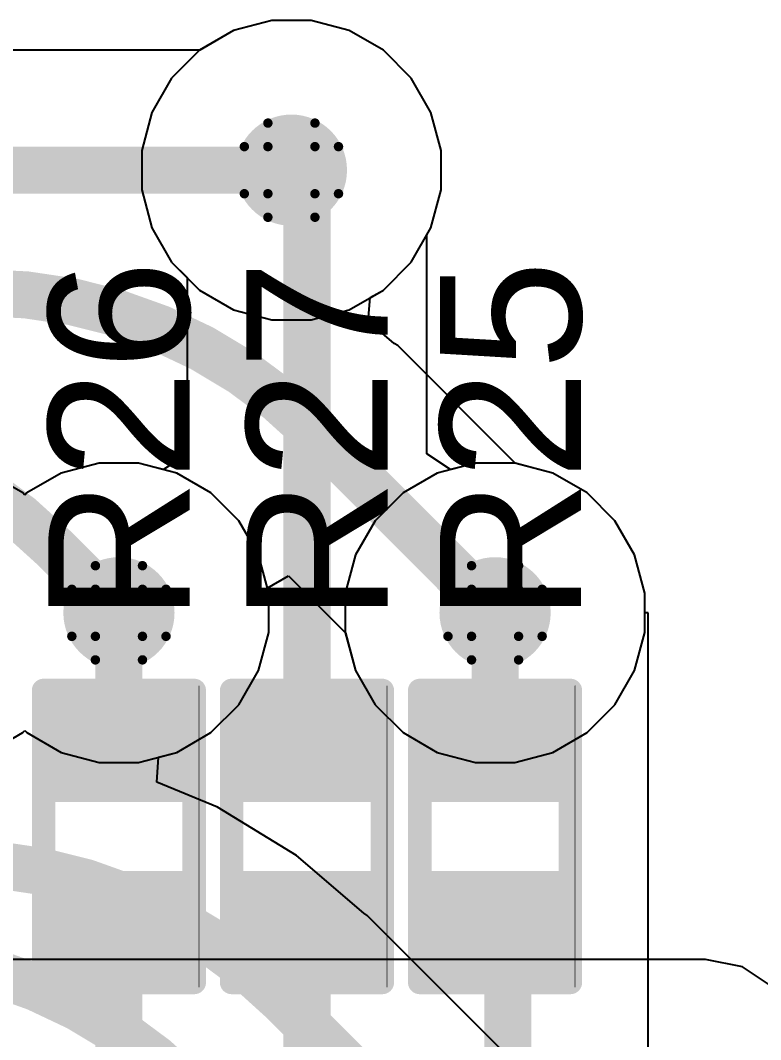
# Model space of a CAD drawing. Header units: inches. Extents: x -5 to 501, y -9 to 81.
# Drawn here: x 104.73 to 108.73, y 32.88 to 38.37 of the extents above; entities that cross this region are included whole.
import ezdxf

# ---------------------------------------------------------------- set-up
doc = ezdxf.new("R2010")
doc.units = ezdxf.units.IN
for name, color, linetype in [('Bottom Layer', 5, 'Continuous'), ('Drill Drawing', 1, 'Continuous'), ('Ground', 16, 'Continuous'), ('Power', 76, 'Continuous'), ('Top Layer', 1, 'Continuous'), ('Top Overlay', 2, 'Continuous'), ('Top Paste', 8, 'Continuous'), ('Top Solder', 216, 'Continuous'), ('Via Holes', 16, 'Continuous')]:
    doc.layers.add(name, color=color, linetype=linetype)
doc.styles.add('Arial', font='', dxfattribs={"height": 0.2})
doc.styles.get('Arial').set_extended_font_data('Arial')

msp = doc.modelspace()

# ---------------------------------------------------------------- hatches: boundary and pattern name
at = {"layer": 'Bottom Layer'}
h = msp.add_hatch(color=5, dxfattribs=at)
edge = h.paths.add_edge_path()
edge.add_arc((106.1974, 37.5666), 0.3, 0, 360)
h = msp.add_hatch(color=5, dxfattribs=at)
edge = h.paths.add_edge_path()
edge.add_arc((105.2667, 35.179), 0.3, 0, 360)
h = msp.add_hatch(color=5, dxfattribs=at)
edge = h.paths.add_edge_path()
edge.add_arc((107.2963, 35.179), 0.3, 0, 360)
at = {"layer": 'Ground'}
h = msp.add_hatch(color=16, dxfattribs=at)
edge = h.paths.add_edge_path()
edge.add_arc((106.1974, 37.5666), 0.3, 0, 360)
h = msp.add_hatch(color=16, dxfattribs=at)
edge = h.paths.add_edge_path()
edge.add_arc((105.2667, 35.179), 0.3, 0, 360)
h = msp.add_hatch(color=16, dxfattribs=at)
edge = h.paths.add_edge_path()
edge.add_arc((107.2963, 35.179), 0.3, 0, 360)
at = {"layer": 'Power'}
h = msp.add_hatch(color=76, dxfattribs=at)
edge = h.paths.add_edge_path()
edge.add_arc((106.1974, 37.5666), 0.3, 0, 360)
h = msp.add_hatch(color=76, dxfattribs=at)
edge = h.paths.add_edge_path()
edge.add_arc((105.2667, 35.179), 0.3, 0, 360)
h = msp.add_hatch(color=76, dxfattribs=at)
edge = h.paths.add_edge_path()
edge.add_arc((107.2963, 35.179), 0.3, 0, 360)
at = {"layer": 'Top Layer'}
h = msp.add_hatch(color=1, dxfattribs=at)
edge = h.paths.add_edge_path()
edge.add_arc((106.1974, 37.5666), 0.3, 0, 360)
h = msp.add_hatch(color=1, dxfattribs=at)
edge = h.paths.add_edge_path()
edge.add_arc((105.2667, 35.179), 0.3, 0, 360)
h = msp.add_hatch(color=1, dxfattribs=at)
edge = h.paths.add_edge_path()
edge.add_arc((107.2963, 35.179), 0.3, 0, 360)
for points in [[(105.5842, 34.2138), (104.9492, 34.2138), (104.9492, 34.671), (105.5842, 34.671)], [(106.599, 34.2138), (105.964, 34.2138), (105.964, 34.671), (106.599, 34.671)], [(107.6138, 34.2138), (106.9788, 34.2138), (106.9788, 34.671), (107.6138, 34.671)], [(105.5842, 33.274), (104.9492, 33.274), (104.9492, 33.7312), (105.5842, 33.7312)], [(106.599, 33.274), (105.964, 33.274), (105.964, 33.7312), (106.599, 33.7312)], [(107.6138, 33.274), (106.9788, 33.274), (106.9788, 33.7312), (107.6138, 33.7312)]]:
    msp.add_hatch(color=1, dxfattribs=at).paths.add_polyline_path(points)
at = {"layer": 'Top Paste'}
for points in [[(105.5842, 34.2138), (104.9492, 34.2138), (104.9492, 34.671), (105.5842, 34.671)], [(106.599, 34.2138), (105.964, 34.2138), (105.964, 34.671), (106.599, 34.671)], [(107.6138, 34.2138), (106.9788, 34.2138), (106.9788, 34.671), (107.6138, 34.671)], [(105.5842, 33.274), (104.9492, 33.274), (104.9492, 33.7312), (105.5842, 33.7312)], [(106.599, 33.274), (105.964, 33.274), (105.964, 33.7312), (106.599, 33.7312)], [(107.6138, 33.274), (106.9788, 33.274), (106.9788, 33.7312), (107.6138, 33.7312)]]:
    msp.add_hatch(color=8, dxfattribs=at).paths.add_polyline_path(points)
at = {"layer": 'Top Solder'}
for points in [[(105.6392, 34.1588), (104.8942, 34.1588), (104.8942, 34.726), (105.6392, 34.726)], [(106.654, 34.1588), (105.909, 34.1588), (105.909, 34.726), (106.654, 34.726)], [(107.6688, 34.1588), (106.9238, 34.1588), (106.9238, 34.726), (107.6688, 34.726)], [(105.6392, 33.219), (104.8942, 33.219), (104.8942, 33.7862), (105.6392, 33.7862)], [(106.654, 33.219), (105.909, 33.219), (105.909, 33.7862), (106.654, 33.7862)], [(107.6688, 33.219), (106.9238, 33.219), (106.9238, 33.7862), (107.6688, 33.7862)]]:
    msp.add_hatch(color=216, dxfattribs=at).paths.add_polyline_path(points)
at = {"layer": 'Via Holes'}
h = msp.add_hatch(color=7, dxfattribs=at)
edge = h.paths.add_edge_path()
edge.add_arc((106.1974, 37.5666), 0.15, 0, 360)
h = msp.add_hatch(color=7, dxfattribs=at)
edge = h.paths.add_edge_path()
edge.add_arc((105.2667, 35.179), 0.15, 0, 360)
h = msp.add_hatch(color=7, dxfattribs=at)
edge = h.paths.add_edge_path()
edge.add_arc((107.2963, 35.179), 0.15, 0, 360)

# ---------------------------------------------------------------- linework, layer by layer
at = {"layer": 'Bottom Layer'}
for p, q in [((106.091, 38.3746), (105.8855, 38.3195)), ((106.3038, 38.3746), (106.091, 38.3746)), ((106.5093, 38.3195), (106.3038, 38.3746)), ((105.8855, 38.3195), (105.7028, 38.214)), ((106.6935, 38.2132), (106.5093, 38.3195)), ((105.7028, 38.214), (73.1881, 38.214)), ((106.844, 38.0627), (106.6935, 38.2132)), ((106.9503, 37.8785), (106.844, 38.0627)), ((107.0054, 37.673), (106.9503, 37.8785)), ((107.0054, 37.4602), (107.0054, 37.673)), ((106.9503, 37.2547), (107.0054, 37.4602)), ((106.844, 37.0705), (106.9503, 37.2547)), ((106.6935, 36.92), (106.844, 37.0705)), ((106.623, 36.8793), (106.6935, 36.92)), ((106.6114, 36.7528), (106.623, 36.8793)), ((106.7523, 36.6324), (106.6114, 36.7528)), ((106.7709, 36.6201), (106.7523, 36.6324)), ((107.4044, 35.9865), (106.7709, 36.6201)), ((107.6082, 35.9319), (107.4044, 35.9865)), ((107.7924, 35.8256), (107.6082, 35.9319)), ((107.9429, 35.6751), (107.7924, 35.8256)), ((108.0492, 35.4909), (107.9429, 35.6751)), ((108.1043, 35.2854), (108.0492, 35.4909)), ((106.0674, 35.3127), (106.1812, 35.3784)), ((106.1812, 35.3784), (106.4887, 35.0709)), ((106.0747, 35.2854), (106.0674, 35.3127)), ((106.0747, 35.0726), (106.0747, 35.2854)), ((108.1043, 35.0726), (108.1043, 35.2854)), ((106.0196, 34.8671), (106.0747, 35.0726)), ((106.4887, 35.0709), (106.5434, 34.8671)), ((108.0492, 34.8671), (108.1043, 35.0726)), ((105.9133, 34.6829), (106.0196, 34.8671)), ((106.5434, 34.8671), (106.6497, 34.6829)), ((107.9429, 34.6829), (108.0492, 34.8671)), ((105.7628, 34.5324), (105.9133, 34.6829)), ((106.6497, 34.6829), (106.8002, 34.5324)), ((107.7924, 34.5324), (107.9429, 34.6829)), ((105.5786, 34.4261), (105.7628, 34.5324)), ((106.8002, 34.5324), (106.9844, 34.4261)), ((107.6082, 34.4261), (107.7924, 34.5324)), ((105.4802, 34.3997), (105.5786, 34.4261)), ((106.9844, 34.4261), (107.1899, 34.371)), ((107.4027, 34.371), (107.6082, 34.4261)), ((105.4714, 34.2659), (105.4802, 34.3997)), ((107.1899, 34.371), (107.4027, 34.371)), ((105.7983, 34.1305), (105.4714, 34.2659)), ((106.2244, 33.8694), (105.7983, 34.1305)), ((106.5877, 33.559), (106.2244, 33.8694)), ((106.6063, 33.5467), (106.5877, 33.559)), ((108.4023, 31.7506), (106.6063, 33.5467))]:
    msp.add_line(p, q, dxfattribs=at)
for points in [[(73.1881, 37.5666, 0.254, 0.254, 0), (106.1974, 37.5666, 0.254, 0.254, 0)], [(104.517, 36.9062, 0.254, 0.254, -0.198912), (106.313, 36.1623, 0.254, 0.254, 0)], [(103.1224, 36.2712, 0.254, 0.254, -0.198912), (104.9184, 35.5273, 0.254, 0.254, 0)], [(106.313, 36.1623, 0.254, 0.254, 0), (107.2963, 35.179, 0.254, 0.254, 0)], [(104.9184, 35.5273, 0.254, 0.254, 0), (105.2667, 35.179, 0.254, 0.254, 0)], [(104.3524, 33.8328, 0.254, 0.254, -0.198912), (106.1484, 33.0889, 0.254, 0.254, 0)], [(103.8499, 33.3502, 0.254, 0.254, -0.198912), (105.6459, 32.6063, 0.254, 0.254, 0)], [(106.1484, 33.0889, 0.254, 0.254, 0), (108.2942, 30.9431, 0.254, 0.254, 0)]]:
    msp.add_lwpolyline(points, format="xyseb", dxfattribs=at)
for points in [[(106.1339, 37.5666, 0.127, 0.127, 1), (106.2609, 37.5666, 0.127, 0.127, 1)], [(106.2495, 36.1623, 0.127, 0.127, 1), (106.3765, 36.1623, 0.127, 0.127, 1)], [(106.2495, 36.1623, 0.127, 0.127, 1), (106.3765, 36.1623, 0.127, 0.127, 1)], [(104.8549, 35.5273, 0.127, 0.127, 1), (104.9819, 35.5273, 0.127, 0.127, 1)], [(104.8549, 35.5273, 0.127, 0.127, 1), (104.9819, 35.5273, 0.127, 0.127, 1)], [(105.2032, 35.179, 0.127, 0.127, 1), (105.3302, 35.179, 0.127, 0.127, 1)], [(107.2328, 35.179, 0.127, 0.127, 1), (107.3598, 35.179, 0.127, 0.127, 1)], [(106.0849, 33.0889, 0.127, 0.127, 1), (106.2119, 33.0889, 0.127, 0.127, 1)], [(106.0849, 33.0889, 0.127, 0.127, 1), (106.2119, 33.0889, 0.127, 0.127, 1)]]:
    msp.add_lwpolyline(points, format="xyseb", close=True, dxfattribs=at)
at = {"layer": 'Drill Drawing'}
for points in [[(106.0704, 37.6936, 0.0508, 0.0508, 0), (106.0704, 37.8206, 0.0508, 0.0508, 0)], [(106.0704, 37.8206, 0.0508, 0.0508, 0), (106.3244, 37.8206, 0.0508, 0.0508, 0)], [(106.3244, 37.6936, 0.0508, 0.0508, 0), (106.3244, 37.8206, 0.0508, 0.0508, 0)], [(105.9434, 37.4396, 0.0508, 0.0508, 0), (105.9434, 37.6936, 0.0508, 0.0508, 0)], [(105.9434, 37.6936, 0.0508, 0.0508, 0), (106.0704, 37.6936, 0.0508, 0.0508, 0)], [(106.3244, 37.6936, 0.0508, 0.0508, 0), (106.4514, 37.6936, 0.0508, 0.0508, 0)], [(106.4514, 37.4396, 0.0508, 0.0508, 0), (106.4514, 37.6936, 0.0508, 0.0508, 0)], [(105.9434, 37.4396, 0.0508, 0.0508, 0), (106.0704, 37.4396, 0.0508, 0.0508, 0)], [(106.0704, 37.3126, 0.0508, 0.0508, 0), (106.0704, 37.4396, 0.0508, 0.0508, 0)], [(106.3244, 37.4396, 0.0508, 0.0508, 0), (106.4514, 37.4396, 0.0508, 0.0508, 0)], [(106.3244, 37.3126, 0.0508, 0.0508, 0), (106.3244, 37.4396, 0.0508, 0.0508, 0)], [(106.0704, 37.3126, 0.0508, 0.0508, 0), (106.3244, 37.3126, 0.0508, 0.0508, 0)], [(105.1397, 35.306, 0.0508, 0.0508, 0), (105.1397, 35.433, 0.0508, 0.0508, 0)], [(105.1397, 35.433, 0.0508, 0.0508, 0), (105.3937, 35.433, 0.0508, 0.0508, 0)], [(105.3937, 35.306, 0.0508, 0.0508, 0), (105.3937, 35.433, 0.0508, 0.0508, 0)], [(107.1693, 35.306, 0.0508, 0.0508, 0), (107.1693, 35.433, 0.0508, 0.0508, 0)], [(107.1693, 35.433, 0.0508, 0.0508, 0), (107.4233, 35.433, 0.0508, 0.0508, 0)], [(107.4233, 35.306, 0.0508, 0.0508, 0), (107.4233, 35.433, 0.0508, 0.0508, 0)], [(105.0127, 35.052, 0.0508, 0.0508, 0), (105.0127, 35.306, 0.0508, 0.0508, 0)], [(105.0127, 35.306, 0.0508, 0.0508, 0), (105.1397, 35.306, 0.0508, 0.0508, 0)], [(105.3937, 35.306, 0.0508, 0.0508, 0), (105.5207, 35.306, 0.0508, 0.0508, 0)], [(105.5207, 35.052, 0.0508, 0.0508, 0), (105.5207, 35.306, 0.0508, 0.0508, 0)], [(107.0423, 35.052, 0.0508, 0.0508, 0), (107.0423, 35.306, 0.0508, 0.0508, 0)], [(107.0423, 35.306, 0.0508, 0.0508, 0), (107.1693, 35.306, 0.0508, 0.0508, 0)], [(107.4233, 35.306, 0.0508, 0.0508, 0), (107.5503, 35.306, 0.0508, 0.0508, 0)], [(107.5503, 35.052, 0.0508, 0.0508, 0), (107.5503, 35.306, 0.0508, 0.0508, 0)], [(105.0127, 35.052, 0.0508, 0.0508, 0), (105.1397, 35.052, 0.0508, 0.0508, 0)], [(105.1397, 34.925, 0.0508, 0.0508, 0), (105.1397, 35.052, 0.0508, 0.0508, 0)], [(105.3937, 35.052, 0.0508, 0.0508, 0), (105.5207, 35.052, 0.0508, 0.0508, 0)], [(105.3937, 34.925, 0.0508, 0.0508, 0), (105.3937, 35.052, 0.0508, 0.0508, 0)], [(107.0423, 35.052, 0.0508, 0.0508, 0), (107.1693, 35.052, 0.0508, 0.0508, 0)], [(107.1693, 34.925, 0.0508, 0.0508, 0), (107.1693, 35.052, 0.0508, 0.0508, 0)], [(107.4233, 35.052, 0.0508, 0.0508, 0), (107.5503, 35.052, 0.0508, 0.0508, 0)], [(107.4233, 34.925, 0.0508, 0.0508, 0), (107.4233, 35.052, 0.0508, 0.0508, 0)], [(105.1397, 34.925, 0.0508, 0.0508, 0), (105.3937, 34.925, 0.0508, 0.0508, 0)], [(107.1693, 34.925, 0.0508, 0.0508, 0), (107.4233, 34.925, 0.0508, 0.0508, 0)]]:
    msp.add_lwpolyline(points, format="xyseb", dxfattribs=at)
for points in [[(106.0577, 37.8206, 0.0254, 0.0254, 1), (106.0831, 37.8206, 0.0254, 0.0254, 1)], [(106.0577, 37.8206, 0.0254, 0.0254, 1), (106.0831, 37.8206, 0.0254, 0.0254, 1)], [(106.3117, 37.8206, 0.0254, 0.0254, 1), (106.3371, 37.8206, 0.0254, 0.0254, 1)], [(106.3117, 37.8206, 0.0254, 0.0254, 1), (106.3371, 37.8206, 0.0254, 0.0254, 1)], [(105.9307, 37.6936, 0.0254, 0.0254, 1), (105.9561, 37.6936, 0.0254, 0.0254, 1)], [(105.9307, 37.6936, 0.0254, 0.0254, 1), (105.9561, 37.6936, 0.0254, 0.0254, 1)], [(106.0577, 37.6936, 0.0254, 0.0254, 1), (106.0831, 37.6936, 0.0254, 0.0254, 1)], [(106.0577, 37.6936, 0.0254, 0.0254, 1), (106.0831, 37.6936, 0.0254, 0.0254, 1)], [(106.3117, 37.6936, 0.0254, 0.0254, 1), (106.3371, 37.6936, 0.0254, 0.0254, 1)], [(106.3117, 37.6936, 0.0254, 0.0254, 1), (106.3371, 37.6936, 0.0254, 0.0254, 1)], [(106.4387, 37.6936, 0.0254, 0.0254, 1), (106.4641, 37.6936, 0.0254, 0.0254, 1)], [(106.4387, 37.6936, 0.0254, 0.0254, 1), (106.4641, 37.6936, 0.0254, 0.0254, 1)], [(105.9307, 37.4396, 0.0254, 0.0254, 1), (105.9561, 37.4396, 0.0254, 0.0254, 1)], [(105.9307, 37.4396, 0.0254, 0.0254, 1), (105.9561, 37.4396, 0.0254, 0.0254, 1)], [(106.0577, 37.4396, 0.0254, 0.0254, 1), (106.0831, 37.4396, 0.0254, 0.0254, 1)], [(106.0577, 37.4396, 0.0254, 0.0254, 1), (106.0831, 37.4396, 0.0254, 0.0254, 1)], [(106.3117, 37.4396, 0.0254, 0.0254, 1), (106.3371, 37.4396, 0.0254, 0.0254, 1)], [(106.3117, 37.4396, 0.0254, 0.0254, 1), (106.3371, 37.4396, 0.0254, 0.0254, 1)], [(106.4387, 37.4396, 0.0254, 0.0254, 1), (106.4641, 37.4396, 0.0254, 0.0254, 1)], [(106.4387, 37.4396, 0.0254, 0.0254, 1), (106.4641, 37.4396, 0.0254, 0.0254, 1)], [(106.0577, 37.3126, 0.0254, 0.0254, 1), (106.0831, 37.3126, 0.0254, 0.0254, 1)], [(106.0577, 37.3126, 0.0254, 0.0254, 1), (106.0831, 37.3126, 0.0254, 0.0254, 1)], [(106.3117, 37.3126, 0.0254, 0.0254, 1), (106.3371, 37.3126, 0.0254, 0.0254, 1)], [(106.3117, 37.3126, 0.0254, 0.0254, 1), (106.3371, 37.3126, 0.0254, 0.0254, 1)], [(105.127, 35.433, 0.0254, 0.0254, 1), (105.1524, 35.433, 0.0254, 0.0254, 1)], [(105.127, 35.433, 0.0254, 0.0254, 1), (105.1524, 35.433, 0.0254, 0.0254, 1)], [(105.381, 35.433, 0.0254, 0.0254, 1), (105.4064, 35.433, 0.0254, 0.0254, 1)], [(105.381, 35.433, 0.0254, 0.0254, 1), (105.4064, 35.433, 0.0254, 0.0254, 1)], [(107.1566, 35.433, 0.0254, 0.0254, 1), (107.182, 35.433, 0.0254, 0.0254, 1)], [(107.1566, 35.433, 0.0254, 0.0254, 1), (107.182, 35.433, 0.0254, 0.0254, 1)], [(107.4106, 35.433, 0.0254, 0.0254, 1), (107.436, 35.433, 0.0254, 0.0254, 1)], [(107.4106, 35.433, 0.0254, 0.0254, 1), (107.436, 35.433, 0.0254, 0.0254, 1)], [(105, 35.306, 0.0254, 0.0254, 1), (105.0254, 35.306, 0.0254, 0.0254, 1)], [(105, 35.306, 0.0254, 0.0254, 1), (105.0254, 35.306, 0.0254, 0.0254, 1)], [(105.127, 35.306, 0.0254, 0.0254, 1), (105.1524, 35.306, 0.0254, 0.0254, 1)], [(105.127, 35.306, 0.0254, 0.0254, 1), (105.1524, 35.306, 0.0254, 0.0254, 1)], [(105.381, 35.306, 0.0254, 0.0254, 1), (105.4064, 35.306, 0.0254, 0.0254, 1)], [(105.381, 35.306, 0.0254, 0.0254, 1), (105.4064, 35.306, 0.0254, 0.0254, 1)], [(105.508, 35.306, 0.0254, 0.0254, 1), (105.5334, 35.306, 0.0254, 0.0254, 1)], [(105.508, 35.306, 0.0254, 0.0254, 1), (105.5334, 35.306, 0.0254, 0.0254, 1)], [(107.0296, 35.306, 0.0254, 0.0254, 1), (107.055, 35.306, 0.0254, 0.0254, 1)], [(107.0296, 35.306, 0.0254, 0.0254, 1), (107.055, 35.306, 0.0254, 0.0254, 1)], [(107.1566, 35.306, 0.0254, 0.0254, 1), (107.182, 35.306, 0.0254, 0.0254, 1)], [(107.1566, 35.306, 0.0254, 0.0254, 1), (107.182, 35.306, 0.0254, 0.0254, 1)], [(107.4106, 35.306, 0.0254, 0.0254, 1), (107.436, 35.306, 0.0254, 0.0254, 1)], [(107.4106, 35.306, 0.0254, 0.0254, 1), (107.436, 35.306, 0.0254, 0.0254, 1)], [(107.5376, 35.306, 0.0254, 0.0254, 1), (107.563, 35.306, 0.0254, 0.0254, 1)], [(107.5376, 35.306, 0.0254, 0.0254, 1), (107.563, 35.306, 0.0254, 0.0254, 1)], [(105, 35.052, 0.0254, 0.0254, 1), (105.0254, 35.052, 0.0254, 0.0254, 1)], [(105, 35.052, 0.0254, 0.0254, 1), (105.0254, 35.052, 0.0254, 0.0254, 1)], [(105.127, 35.052, 0.0254, 0.0254, 1), (105.1524, 35.052, 0.0254, 0.0254, 1)], [(105.127, 35.052, 0.0254, 0.0254, 1), (105.1524, 35.052, 0.0254, 0.0254, 1)], [(105.381, 35.052, 0.0254, 0.0254, 1), (105.4064, 35.052, 0.0254, 0.0254, 1)], [(105.381, 35.052, 0.0254, 0.0254, 1), (105.4064, 35.052, 0.0254, 0.0254, 1)], [(105.508, 35.052, 0.0254, 0.0254, 1), (105.5334, 35.052, 0.0254, 0.0254, 1)], [(105.508, 35.052, 0.0254, 0.0254, 1), (105.5334, 35.052, 0.0254, 0.0254, 1)], [(107.0296, 35.052, 0.0254, 0.0254, 1), (107.055, 35.052, 0.0254, 0.0254, 1)], [(107.0296, 35.052, 0.0254, 0.0254, 1), (107.055, 35.052, 0.0254, 0.0254, 1)], [(107.1566, 35.052, 0.0254, 0.0254, 1), (107.182, 35.052, 0.0254, 0.0254, 1)], [(107.1566, 35.052, 0.0254, 0.0254, 1), (107.182, 35.052, 0.0254, 0.0254, 1)], [(107.4106, 35.052, 0.0254, 0.0254, 1), (107.436, 35.052, 0.0254, 0.0254, 1)], [(107.4106, 35.052, 0.0254, 0.0254, 1), (107.436, 35.052, 0.0254, 0.0254, 1)], [(107.5376, 35.052, 0.0254, 0.0254, 1), (107.563, 35.052, 0.0254, 0.0254, 1)], [(107.5376, 35.052, 0.0254, 0.0254, 1), (107.563, 35.052, 0.0254, 0.0254, 1)], [(105.127, 34.925, 0.0254, 0.0254, 1), (105.1524, 34.925, 0.0254, 0.0254, 1)], [(105.127, 34.925, 0.0254, 0.0254, 1), (105.1524, 34.925, 0.0254, 0.0254, 1)], [(105.381, 34.925, 0.0254, 0.0254, 1), (105.4064, 34.925, 0.0254, 0.0254, 1)], [(105.381, 34.925, 0.0254, 0.0254, 1), (105.4064, 34.925, 0.0254, 0.0254, 1)], [(107.1566, 34.925, 0.0254, 0.0254, 1), (107.182, 34.925, 0.0254, 0.0254, 1)], [(107.1566, 34.925, 0.0254, 0.0254, 1), (107.182, 34.925, 0.0254, 0.0254, 1)], [(107.4106, 34.925, 0.0254, 0.0254, 1), (107.436, 34.925, 0.0254, 0.0254, 1)], [(107.4106, 34.925, 0.0254, 0.0254, 1), (107.436, 34.925, 0.0254, 0.0254, 1)]]:
    msp.add_lwpolyline(points, format="xyseb", close=True, dxfattribs=at)
at = {"layer": 'Ground'}
for p, q in [((106.091, 38.3746), (105.8855, 38.3195)), ((106.3038, 38.3746), (106.091, 38.3746)), ((106.5093, 38.3195), (106.3038, 38.3746)), ((105.8855, 38.3195), (105.7013, 38.2132)), ((106.6935, 38.2132), (106.5093, 38.3195)), ((105.7013, 38.2132), (105.5508, 38.0627)), ((106.844, 38.0627), (106.6935, 38.2132)), ((105.5508, 38.0627), (105.4445, 37.8785)), ((106.9503, 37.8785), (106.844, 38.0627)), ((105.4445, 37.8785), (105.3894, 37.673)), ((107.0054, 37.673), (106.9503, 37.8785)), ((105.3894, 37.673), (105.3894, 37.4602)), ((107.0054, 37.4602), (107.0054, 37.673)), ((105.3894, 37.4602), (105.4445, 37.2547)), ((106.9503, 37.2547), (107.0054, 37.4602)), ((105.4445, 37.2547), (105.5508, 37.0705)), ((106.844, 37.0705), (106.9503, 37.2547)), ((105.5508, 37.0705), (105.7013, 36.92)), ((106.6935, 36.92), (106.844, 37.0705)), ((105.7013, 36.92), (105.8855, 36.8137)), ((106.5093, 36.8137), (106.6935, 36.92)), ((105.8855, 36.8137), (106.091, 36.7586)), ((106.3038, 36.7586), (106.5093, 36.8137)), ((106.091, 36.7586), (106.3038, 36.7586)), ((105.1603, 35.987), (104.9548, 35.9319)), ((105.3731, 35.987), (105.1603, 35.987)), ((105.5786, 35.9319), (105.3731, 35.987)), ((107.1899, 35.987), (106.9844, 35.9319)), ((107.4027, 35.987), (107.1899, 35.987)), ((107.6082, 35.9319), (107.4027, 35.987)), ((104.748, 35.8256), (104.5638, 35.9319)), ((104.9548, 35.9319), (104.7706, 35.8256)), ((105.7628, 35.8256), (105.5786, 35.9319)), ((106.9844, 35.9319), (106.8002, 35.8256)), ((107.7924, 35.8256), (107.6082, 35.9319)), ((104.7593, 35.8143), (104.748, 35.8256)), ((104.7706, 35.8256), (104.7593, 35.8143)), ((105.9133, 35.6751), (105.7628, 35.8256)), ((106.8002, 35.8256), (106.6497, 35.6751)), ((107.9429, 35.6751), (107.7924, 35.8256)), ((106.0196, 35.4909), (105.9133, 35.6751)), ((106.6497, 35.6751), (106.5434, 35.4909)), ((108.0492, 35.4909), (107.9429, 35.6751)), ((106.0747, 35.2854), (106.0196, 35.4909)), ((106.5434, 35.4909), (106.4883, 35.2854)), ((108.1043, 35.2854), (108.0492, 35.4909)), ((106.0747, 35.0726), (106.0747, 35.2854)), ((106.4883, 35.2854), (106.4883, 35.0726)), ((108.1043, 35.0726), (108.1043, 35.2854)), ((106.0196, 34.8671), (106.0747, 35.0726)), ((106.4883, 35.0726), (106.5434, 34.8671)), ((108.0492, 34.8671), (108.1043, 35.0726)), ((105.9133, 34.6829), (106.0196, 34.8671)), ((106.5434, 34.8671), (106.6497, 34.6829)), ((107.9429, 34.6829), (108.0492, 34.8671)), ((105.7628, 34.5324), (105.9133, 34.6829)), ((106.6497, 34.6829), (106.8002, 34.5324)), ((107.7924, 34.5324), (107.9429, 34.6829)), ((104.5638, 34.4261), (104.748, 34.5324)), ((104.748, 34.5324), (104.7593, 34.5437)), ((104.7593, 34.5437), (104.7706, 34.5324)), ((104.7706, 34.5324), (104.9548, 34.4261)), ((105.5786, 34.4261), (105.7628, 34.5324)), ((106.8002, 34.5324), (106.9844, 34.4261)), ((107.6082, 34.4261), (107.7924, 34.5324)), ((104.9548, 34.4261), (105.1603, 34.371)), ((105.3731, 34.371), (105.5786, 34.4261)), ((106.9844, 34.4261), (107.1899, 34.371)), ((107.4027, 34.371), (107.6082, 34.4261)), ((105.1603, 34.371), (105.3731, 34.371)), ((107.1899, 34.371), (107.4027, 34.371)), ((108.4326, 33.3094), (96.5454, 33.3094)), ((108.6308, 33.2699), (108.4326, 33.3094)), ((108.7988, 33.1576), (108.6308, 33.2699))]:
    msp.add_line(p, q, dxfattribs=at)
at = {"layer": 'Power'}
for p, q in [((106.091, 38.3746), (105.8855, 38.3195)), ((106.3038, 38.3746), (106.091, 38.3746)), ((106.5093, 38.3195), (106.3038, 38.3746)), ((105.8855, 38.3195), (105.7013, 38.2132)), ((106.6935, 38.2132), (106.5093, 38.3195)), ((105.7013, 38.2132), (105.5508, 38.0627)), ((106.844, 38.0627), (106.6935, 38.2132)), ((105.5508, 38.0627), (105.4445, 37.8785)), ((106.9503, 37.8785), (106.844, 38.0627)), ((105.4445, 37.8785), (105.3894, 37.673)), ((107.0054, 37.673), (106.9503, 37.8785)), ((105.3894, 37.673), (105.3894, 37.4602)), ((107.0054, 37.4602), (107.0054, 37.673)), ((105.3894, 37.4602), (105.4445, 37.2547)), ((106.9503, 37.2547), (107.0054, 37.4602)), ((105.4445, 37.2547), (105.5508, 37.0705)), ((106.844, 37.0705), (106.9503, 37.2547)), ((105.5508, 37.0705), (105.7013, 36.92)), ((106.6935, 36.92), (106.844, 37.0705)), ((105.7013, 36.92), (105.8855, 36.8137)), ((106.5093, 36.8137), (106.6935, 36.92)), ((105.8855, 36.8137), (106.091, 36.7586)), ((106.3038, 36.7586), (106.5093, 36.8137)), ((106.091, 36.7586), (106.3038, 36.7586)), ((105.1603, 35.987), (104.9548, 35.9319)), ((105.3731, 35.987), (105.1603, 35.987)), ((105.5786, 35.9319), (105.3731, 35.987)), ((107.1899, 35.987), (106.9844, 35.9319)), ((107.4027, 35.987), (107.1899, 35.987)), ((107.6082, 35.9319), (107.4027, 35.987)), ((104.748, 35.8256), (104.5638, 35.9319)), ((104.9548, 35.9319), (104.7706, 35.8256)), ((105.7628, 35.8256), (105.5786, 35.9319)), ((106.9844, 35.9319), (106.8002, 35.8256)), ((107.7924, 35.8256), (107.6082, 35.9319)), ((104.7593, 35.8143), (104.748, 35.8256)), ((104.7706, 35.8256), (104.7593, 35.8143)), ((105.9133, 35.6751), (105.7628, 35.8256)), ((106.8002, 35.8256), (106.6497, 35.6751)), ((107.9429, 35.6751), (107.7924, 35.8256)), ((106.0196, 35.4909), (105.9133, 35.6751)), ((106.6497, 35.6751), (106.5434, 35.4909)), ((108.0492, 35.4909), (107.9429, 35.6751)), ((106.0747, 35.2854), (106.0196, 35.4909)), ((106.5434, 35.4909), (106.4883, 35.2854)), ((108.1043, 35.2854), (108.0492, 35.4909)), ((106.0747, 35.0726), (106.0747, 35.2854)), ((106.4883, 35.2854), (106.4883, 35.0726)), ((108.1043, 35.0726), (108.1043, 35.2854)), ((106.0196, 34.8671), (106.0747, 35.0726)), ((106.4883, 35.0726), (106.5434, 34.8671)), ((108.0492, 34.8671), (108.1043, 35.0726)), ((105.9133, 34.6829), (106.0196, 34.8671)), ((106.5434, 34.8671), (106.6497, 34.6829)), ((107.9429, 34.6829), (108.0492, 34.8671)), ((105.7628, 34.5324), (105.9133, 34.6829)), ((106.6497, 34.6829), (106.8002, 34.5324)), ((107.7924, 34.5324), (107.9429, 34.6829)), ((104.5638, 34.4261), (104.748, 34.5324)), ((104.748, 34.5324), (104.7593, 34.5437)), ((104.7593, 34.5437), (104.7706, 34.5324)), ((104.7706, 34.5324), (104.9548, 34.4261)), ((105.5786, 34.4261), (105.7628, 34.5324)), ((106.8002, 34.5324), (106.9844, 34.4261)), ((107.6082, 34.4261), (107.7924, 34.5324)), ((104.9548, 34.4261), (105.1603, 34.371)), ((105.3731, 34.371), (105.5786, 34.4261)), ((106.9844, 34.4261), (107.1899, 34.371)), ((107.4027, 34.371), (107.6082, 34.4261)), ((105.1603, 34.371), (105.3731, 34.371)), ((107.1899, 34.371), (107.4027, 34.371)), ((108.4326, 33.3094), (96.5454, 33.3094)), ((108.6308, 33.2699), (108.4326, 33.3094)), ((108.7988, 33.1576), (108.6308, 33.2699))]:
    msp.add_line(p, q, dxfattribs=at)
at = {"layer": 'Top Layer'}
for p, q in [((106.091, 38.3746), (105.8855, 38.3195)), ((106.3038, 38.3746), (106.091, 38.3746)), ((106.5093, 38.3195), (106.3038, 38.3746)), ((105.8855, 38.3195), (105.7013, 38.2132)), ((106.6935, 38.2132), (106.5093, 38.3195)), ((105.7013, 38.2132), (105.5508, 38.0627)), ((106.844, 38.0627), (106.6935, 38.2132)), ((105.5508, 38.0627), (105.4445, 37.8785)), ((106.9503, 37.8785), (106.844, 38.0627)), ((105.4445, 37.8785), (105.3894, 37.673)), ((107.0054, 37.673), (106.9503, 37.8785)), ((105.3894, 37.673), (105.3894, 37.4602)), ((107.0054, 37.4602), (107.0054, 37.673)), ((105.3894, 37.4602), (105.4445, 37.2547)), ((106.9503, 37.2547), (107.0054, 37.4602)), ((105.4445, 37.2547), (105.5508, 37.0705)), ((106.9289, 37.2177), (106.9503, 37.2547)), ((106.9289, 36.0373), (106.9289, 37.2177)), ((105.5508, 37.0705), (105.6341, 36.9873)), ((105.6341, 36.9873), (105.6341, 36.0373)), ((105.6341, 36.0373), (105.5071, 35.9511)), ((107.0559, 35.9511), (106.9289, 36.0373)), ((105.1603, 35.987), (104.9548, 35.9319)), ((105.3731, 35.987), (105.1603, 35.987)), ((105.5071, 35.9511), (105.3731, 35.987)), ((107.1899, 35.987), (107.0559, 35.9511)), ((107.4027, 35.987), (107.1899, 35.987)), ((107.6082, 35.9319), (107.4027, 35.987)), ((104.748, 35.8256), (104.5638, 35.9319)), ((104.9548, 35.9319), (104.7706, 35.8256)), ((107.7924, 35.8256), (107.6082, 35.9319)), ((104.7593, 35.8143), (104.748, 35.8256)), ((104.7706, 35.8256), (104.7593, 35.8143)), ((107.9429, 35.6751), (107.7924, 35.8256)), ((108.0492, 35.4909), (107.9429, 35.6751)), ((108.1043, 35.2854), (108.0492, 35.4909)), ((108.1043, 35.179), (108.1043, 35.2854)), ((108.1218, 35.179), (108.1043, 35.179)), ((108.1218, 33.7058), (108.1218, 35.179)), ((108.1218, 32.766), (108.1218, 33.7058))]:
    msp.add_line(p, q, dxfattribs=at)
for points in [[(106.1974, 37.5666, 0.254, 0.254, 0), (106.2815, 37.4825, 0.254, 0.254, 0)], [(106.2815, 34.4424, 0.254, 0.254, 0), (106.2815, 37.4825, 0.254, 0.254, 0)], [(105.2667, 34.4424, 0.254, 0.254, 0), (105.2667, 35.179, 0.254, 0.254, 0)], [(107.2963, 34.4424, 0.254, 0.254, 0), (107.2963, 35.179, 0.254, 0.254, 0)], [(105.2667, 32.6481, 0.254, 0.254, 0), (105.2667, 33.5026, 0.254, 0.254, 0)], [(106.2815, 32.0627, 0.254, 0.254, 0), (106.2815, 33.5026, 0.254, 0.254, 0)], [(107.3658, 31.623, 0.254, 0.254, 0), (107.3658, 33.5026, 0.254, 0.254, 0)]]:
    msp.add_lwpolyline(points, format="xyseb", dxfattribs=at)
for points in [[(106.1339, 37.5666, 0.127, 0.127, 1), (106.2609, 37.5666, 0.127, 0.127, 1)], [(106.218, 37.4825, 0.127, 0.127, 1), (106.345, 37.4825, 0.127, 0.127, 1)], [(106.218, 37.4825, 0.127, 0.127, 1), (106.345, 37.4825, 0.127, 0.127, 1)], [(105.2032, 35.179, 0.127, 0.127, 1), (105.3302, 35.179, 0.127, 0.127, 1)], [(107.2328, 35.179, 0.127, 0.127, 1), (107.3598, 35.179, 0.127, 0.127, 1)], [(105.2032, 34.4424, 0.127, 0.127, 1), (105.3302, 34.4424, 0.127, 0.127, 1)], [(106.218, 34.4424, 0.127, 0.127, 1), (106.345, 34.4424, 0.127, 0.127, 1)], [(107.2328, 34.4424, 0.127, 0.127, 1), (107.3598, 34.4424, 0.127, 0.127, 1)], [(105.2032, 33.5026, 0.127, 0.127, 1), (105.3302, 33.5026, 0.127, 0.127, 1)], [(106.218, 33.5026, 0.127, 0.127, 1), (106.345, 33.5026, 0.127, 0.127, 1)], [(107.3023, 33.5026, 0.127, 0.127, 1), (107.4293, 33.5026, 0.127, 0.127, 1)]]:
    msp.add_lwpolyline(points, format="xyseb", close=True, dxfattribs=at)
at = {"layer": 'Top Overlay'}
for points in [[(104.8603, 34.7599, 0.127, 0.127, 0), (105.6731, 34.7599, 0.127, 0.127, 0)], [(104.8603, 33.1851, 0.127, 0.127, 0), (104.8603, 34.7599, 0.127, 0.127, 0)], [(105.6731, 33.1851, 0.127, 0.127, 0), (105.6731, 34.7599, 0.127, 0.127, 0)], [(105.8751, 34.7599, 0.127, 0.127, 0), (106.6879, 34.7599, 0.127, 0.127, 0)], [(105.8751, 33.1851, 0.127, 0.127, 0), (105.8751, 34.7599, 0.127, 0.127, 0)], [(106.6879, 33.1851, 0.127, 0.127, 0), (106.6879, 34.7599, 0.127, 0.127, 0)], [(106.8899, 34.7599, 0.127, 0.127, 0), (107.7027, 34.7599, 0.127, 0.127, 0)], [(106.8899, 33.1851, 0.127, 0.127, 0), (106.8899, 34.7599, 0.127, 0.127, 0)], [(107.7027, 33.1851, 0.127, 0.127, 0), (107.7027, 34.7599, 0.127, 0.127, 0)], [(105.6985, 33.1597, 0.00323, 0.00323, 0), (105.6985, 34.7853, 0.00323, 0.00323, 0)], [(106.7133, 33.1597, 0.00323, 0.00323, 0), (106.7133, 34.7853, 0.00323, 0.00323, 0)], [(107.7281, 33.1597, 0.00323, 0.00323, 0), (107.7281, 34.7853, 0.00323, 0.00323, 0)], [(104.8603, 33.1851, 0.127, 0.127, 0), (105.6731, 33.1851, 0.127, 0.127, 0)], [(105.8751, 33.1851, 0.127, 0.127, 0), (106.6879, 33.1851, 0.127, 0.127, 0)], [(106.8899, 33.1851, 0.127, 0.127, 0), (107.7027, 33.1851, 0.127, 0.127, 0)]]:
    msp.add_lwpolyline(points, format="xyseb", dxfattribs=at)
for points in [[(104.8285, 34.7599, 0.0635, 0.0635, 1), (104.892, 34.7599, 0.0635, 0.0635, 1)], [(104.8285, 34.7599, 0.0635, 0.0635, 1), (104.892, 34.7599, 0.0635, 0.0635, 1)], [(105.6413, 34.7599, 0.0635, 0.0635, 1), (105.7048, 34.7599, 0.0635, 0.0635, 1)], [(105.6413, 34.7599, 0.0635, 0.0635, 1), (105.7048, 34.7599, 0.0635, 0.0635, 1)], [(105.8433, 34.7599, 0.0635, 0.0635, 1), (105.9068, 34.7599, 0.0635, 0.0635, 1)], [(105.8433, 34.7599, 0.0635, 0.0635, 1), (105.9068, 34.7599, 0.0635, 0.0635, 1)], [(106.6561, 34.7599, 0.0635, 0.0635, 1), (106.7196, 34.7599, 0.0635, 0.0635, 1)], [(106.6561, 34.7599, 0.0635, 0.0635, 1), (106.7196, 34.7599, 0.0635, 0.0635, 1)], [(106.8581, 34.7599, 0.0635, 0.0635, 1), (106.9216, 34.7599, 0.0635, 0.0635, 1)], [(106.8581, 34.7599, 0.0635, 0.0635, 1), (106.9216, 34.7599, 0.0635, 0.0635, 1)], [(107.6709, 34.7599, 0.0635, 0.0635, 1), (107.7344, 34.7599, 0.0635, 0.0635, 1)], [(107.6709, 34.7599, 0.0635, 0.0635, 1), (107.7344, 34.7599, 0.0635, 0.0635, 1)], [(105.6977, 34.7853, 0.00161, 0.00161, 1), (105.6993, 34.7853, 0.00161, 0.00161, 1)], [(106.7125, 34.7853, 0.00161, 0.00161, 1), (106.7141, 34.7853, 0.00161, 0.00161, 1)], [(107.7273, 34.7853, 0.00161, 0.00161, 1), (107.7289, 34.7853, 0.00161, 0.00161, 1)], [(104.8285, 33.1851, 0.0635, 0.0635, 1), (104.892, 33.1851, 0.0635, 0.0635, 1)], [(104.8285, 33.1851, 0.0635, 0.0635, 1), (104.892, 33.1851, 0.0635, 0.0635, 1)], [(105.6413, 33.1851, 0.0635, 0.0635, 1), (105.7048, 33.1851, 0.0635, 0.0635, 1)], [(105.6413, 33.1851, 0.0635, 0.0635, 1), (105.7048, 33.1851, 0.0635, 0.0635, 1)], [(105.8433, 33.1851, 0.0635, 0.0635, 1), (105.9068, 33.1851, 0.0635, 0.0635, 1)], [(105.8433, 33.1851, 0.0635, 0.0635, 1), (105.9068, 33.1851, 0.0635, 0.0635, 1)], [(106.6561, 33.1851, 0.0635, 0.0635, 1), (106.7196, 33.1851, 0.0635, 0.0635, 1)], [(106.6561, 33.1851, 0.0635, 0.0635, 1), (106.7196, 33.1851, 0.0635, 0.0635, 1)], [(106.8581, 33.1851, 0.0635, 0.0635, 1), (106.9216, 33.1851, 0.0635, 0.0635, 1)], [(106.8581, 33.1851, 0.0635, 0.0635, 1), (106.9216, 33.1851, 0.0635, 0.0635, 1)], [(107.6709, 33.1851, 0.0635, 0.0635, 1), (107.7344, 33.1851, 0.0635, 0.0635, 1)], [(107.6709, 33.1851, 0.0635, 0.0635, 1), (107.7344, 33.1851, 0.0635, 0.0635, 1)], [(105.6977, 33.1597, 0.00161, 0.00161, 1), (105.6993, 33.1597, 0.00161, 0.00161, 1)], [(106.7125, 33.1597, 0.00161, 0.00161, 1), (106.7141, 33.1597, 0.00161, 0.00161, 1)], [(107.7273, 33.1597, 0.00161, 0.00161, 1), (107.7289, 33.1597, 0.00161, 0.00161, 1)]]:
    msp.add_lwpolyline(points, format="xyseb", close=True, dxfattribs=at)

# ---------------------------------------------------------------- texts
at = {"layer": 'Top Overlay', "style": 'Arial'}
for s, p in [('R26', (105.6476, 35.1285)), ('R27', (106.7168, 35.1285)), ('R25', (107.7606, 35.1285))]:
    msp.add_text(s, height=0.762, rotation=90, dxfattribs=at).set_placement(p)

doc.saveas('drawing.dxf')
